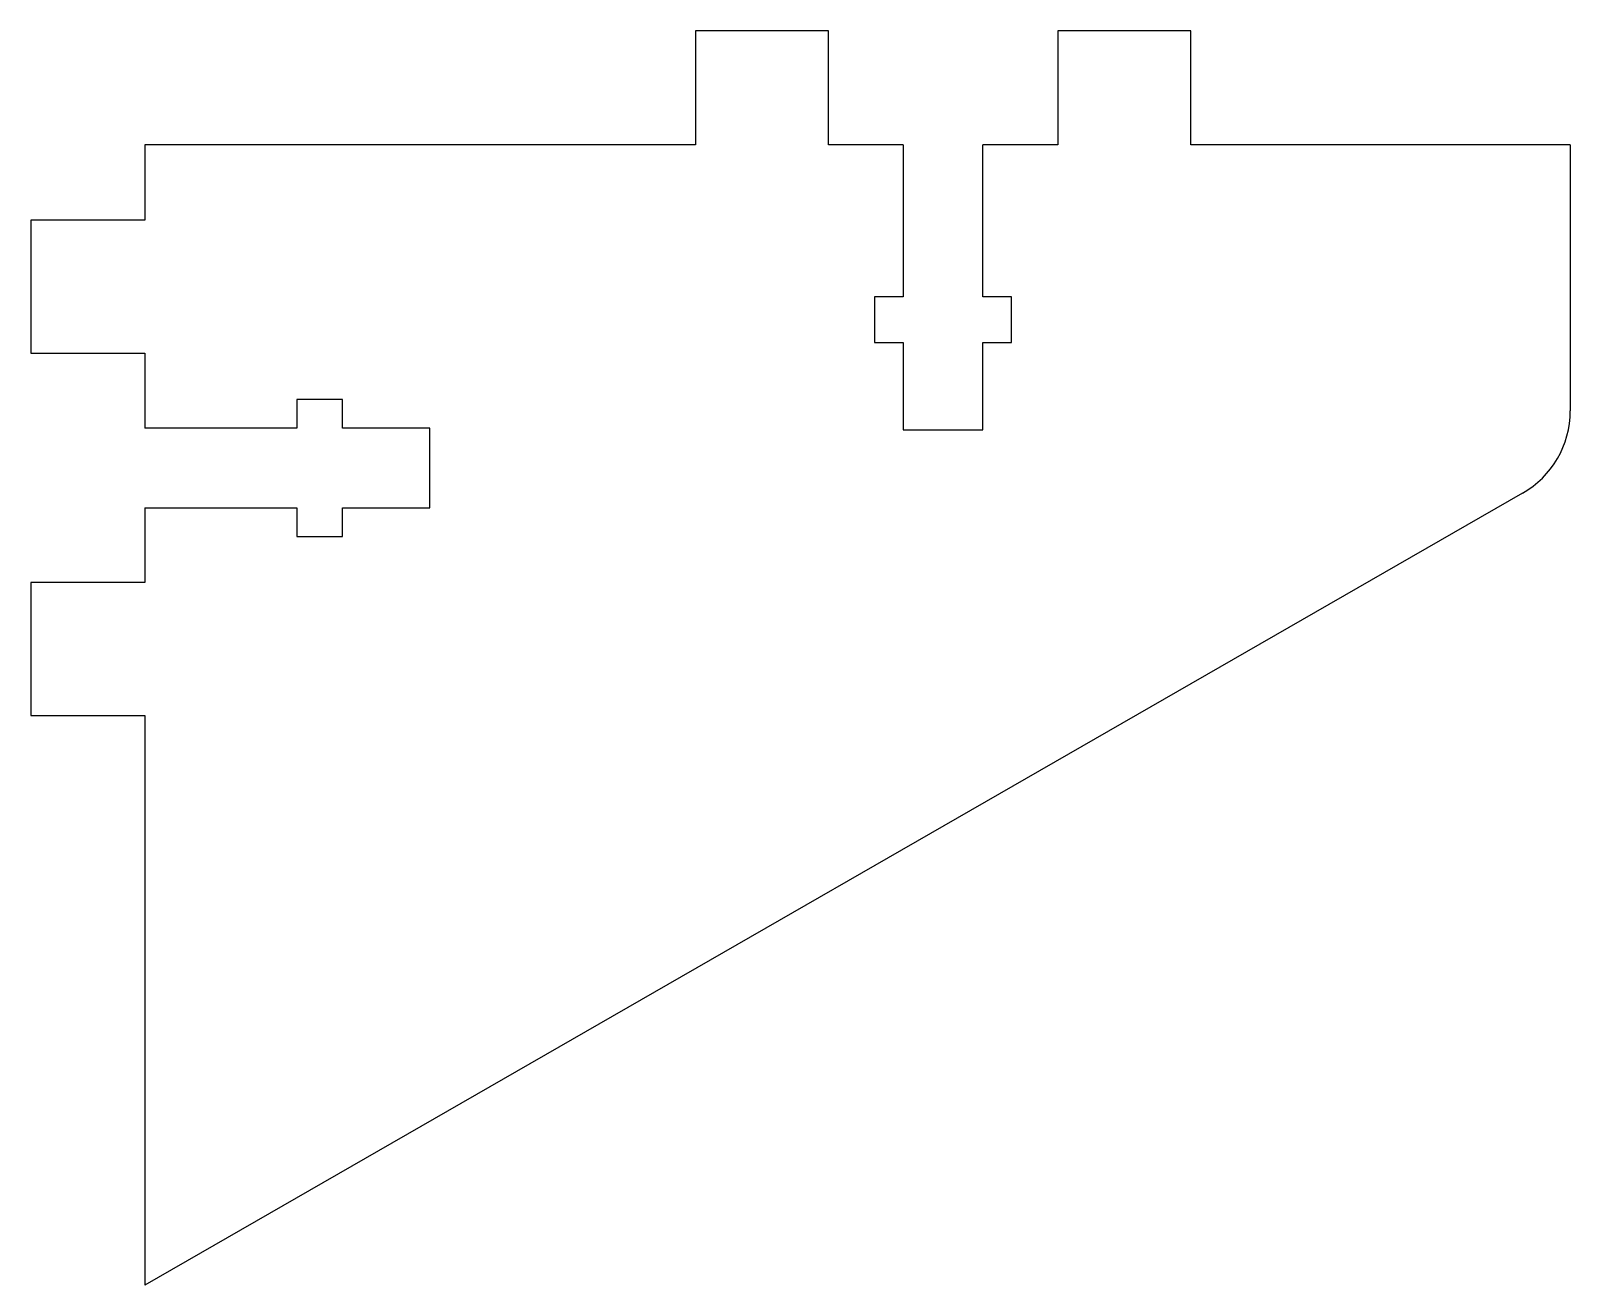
# Model space of a CAD drawing. Header units: millimetres. Extents: x 0 to 81, y -353.8 to -287.8.
import ezdxf

# ---------------------------------------------------------------- set-up
doc = ezdxf.new("R2010")
doc.units = ezdxf.units.MM

msp = doc.modelspace()

# ---------------------------------------------------------------- linework, layer by layer
at = {"color": 7, "linetype": 'Continuous', "lineweight": 25}
for p, q in [((34.968, -287.846), (34.968, -293.846)), ((41.968, -287.846), (34.968, -287.846)), ((41.968, -293.846), (41.968, -287.846)), ((61.032, -287.846), (54.032, -287.846)), ((54.032, -287.846), (54.032, -293.846)), ((61.032, -293.846), (61.032, -287.846)), ((34.968, -293.846), (6, -293.846)), ((6, -293.846), (6, -297.814)), ((45.9, -293.846), (41.968, -293.846)), ((45.9, -293.846), (45.9, -301.846)), ((50.1, -301.846), (50.1, -293.846)), ((54.032, -293.846), (50.1, -293.846)), ((81, -293.846), (61.032, -293.846)), ((81, -293.846), (81, -307.846)), ((0, -297.814), (0, -304.814)), ((6, -297.814), (0, -297.814)), ((44.4, -301.846), (44.4, -304.246)), ((45.9, -301.846), (44.4, -301.846)), ((51.6, -301.846), (50.1, -301.846)), ((51.6, -304.246), (51.6, -301.846)), ((44.4, -304.246), (45.9, -304.246)), ((45.9, -304.246), (45.9, -308.846)), ((50.1, -308.846), (50.1, -304.246)), ((50.1, -304.246), (51.6, -304.246)), ((0, -304.814), (6, -304.814)), ((6, -304.814), (6, -308.746)), ((16.4, -307.246), (14, -307.246)), ((14, -307.246), (14, -308.746)), ((16.4, -308.746), (16.4, -307.246)), ((14, -308.746), (6, -308.746)), ((21, -308.746), (16.4, -308.746)), ((21, -312.946), (21, -308.746)), ((45.9, -308.846), (50.1, -308.846)), ((78.492, -312.181), (6, -353.846)), ((6, -312.946), (14, -312.946)), ((6, -312.946), (6, -316.878)), ((14, -312.946), (14, -314.446)), ((16.4, -314.446), (16.4, -312.946)), ((16.4, -312.946), (21, -312.946)), ((14, -314.446), (16.4, -314.446)), ((0, -316.878), (0, -323.878)), ((6, -316.878), (0, -316.878)), ((0, -323.878), (6, -323.878)), ((6, -323.878), (6, -353.846))]:
    msp.add_line(p, q, dxfattribs=at)
msp.add_arc((76, -307.846), 5, 299.88843, 0, dxfattribs=at)

doc.saveas('drawing.dxf')
